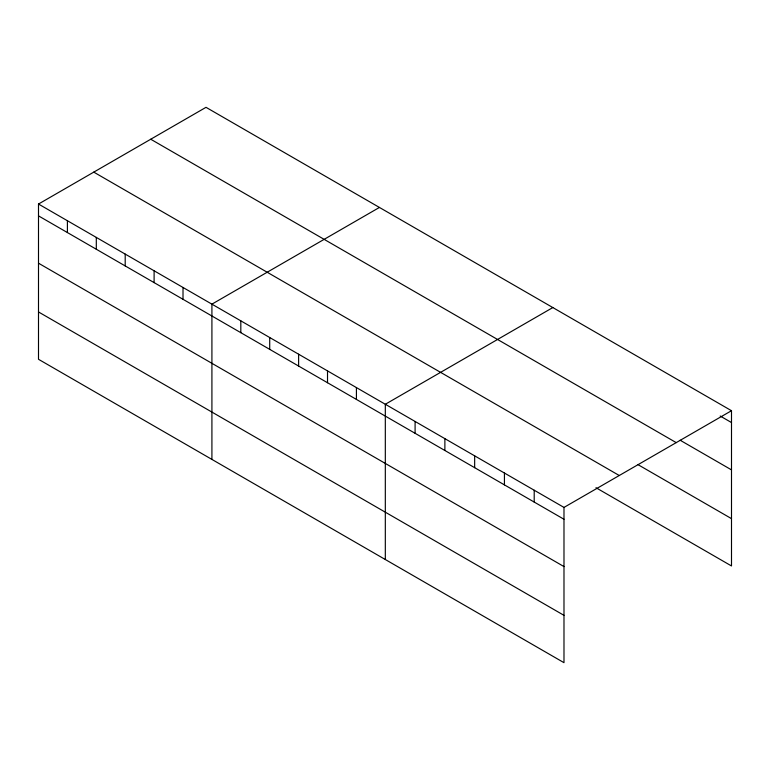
<?xml version="1.0" encoding="UTF-8"?>
<svg xmlns="http://www.w3.org/2000/svg" width="770" height="770" viewBox="0 0 770 770"><rect width="100%" height="100%" fill="white"/><g stroke="black" fill="none" stroke-linecap="round" stroke-linejoin="round"><path stroke-width="1.16" d="M38.5 204.04L563.987 507.42L563.987 662.672L38.5 359.292L38.5 204.04L206.013 107.328L731.5 410.708L731.5 565.96L595.961 487.708M379.427 207.438L211.914 304.15L211.914 459.401M552.831 307.557L385.318 404.269L385.318 559.521M563.987 507.42L731.5 410.708M720.2 416.031L731.5 422.547M680.16 440.238L731.5 469.873M150.737 139.235L676.224 442.625M638.06 464.685L731.5 518.634M93.776 172.124L619.263 475.514M38.5 215.87L563.987 519.259M38.5 263.196L563.987 566.585M38.5 311.956L563.987 615.346M534.207 490.23L534.207 502.069M504.437 473.04L504.437 484.879M474.657 455.85L474.657 467.679M444.877 438.659L444.877 450.489M415.097 421.469L415.097 433.298M356.423 387.589L356.423 399.418M327.519 370.899L327.519 382.738M298.616 354.21L298.616 366.048M269.712 337.53L269.712 349.359M240.817 320.84L240.817 332.678M183.01 287.47L183.01 299.299M154.106 270.78L154.106 282.619M125.202 254.1L125.202 265.929M96.308 237.41L96.308 249.239M67.404 220.72L67.404 232.559"/></g></svg>
